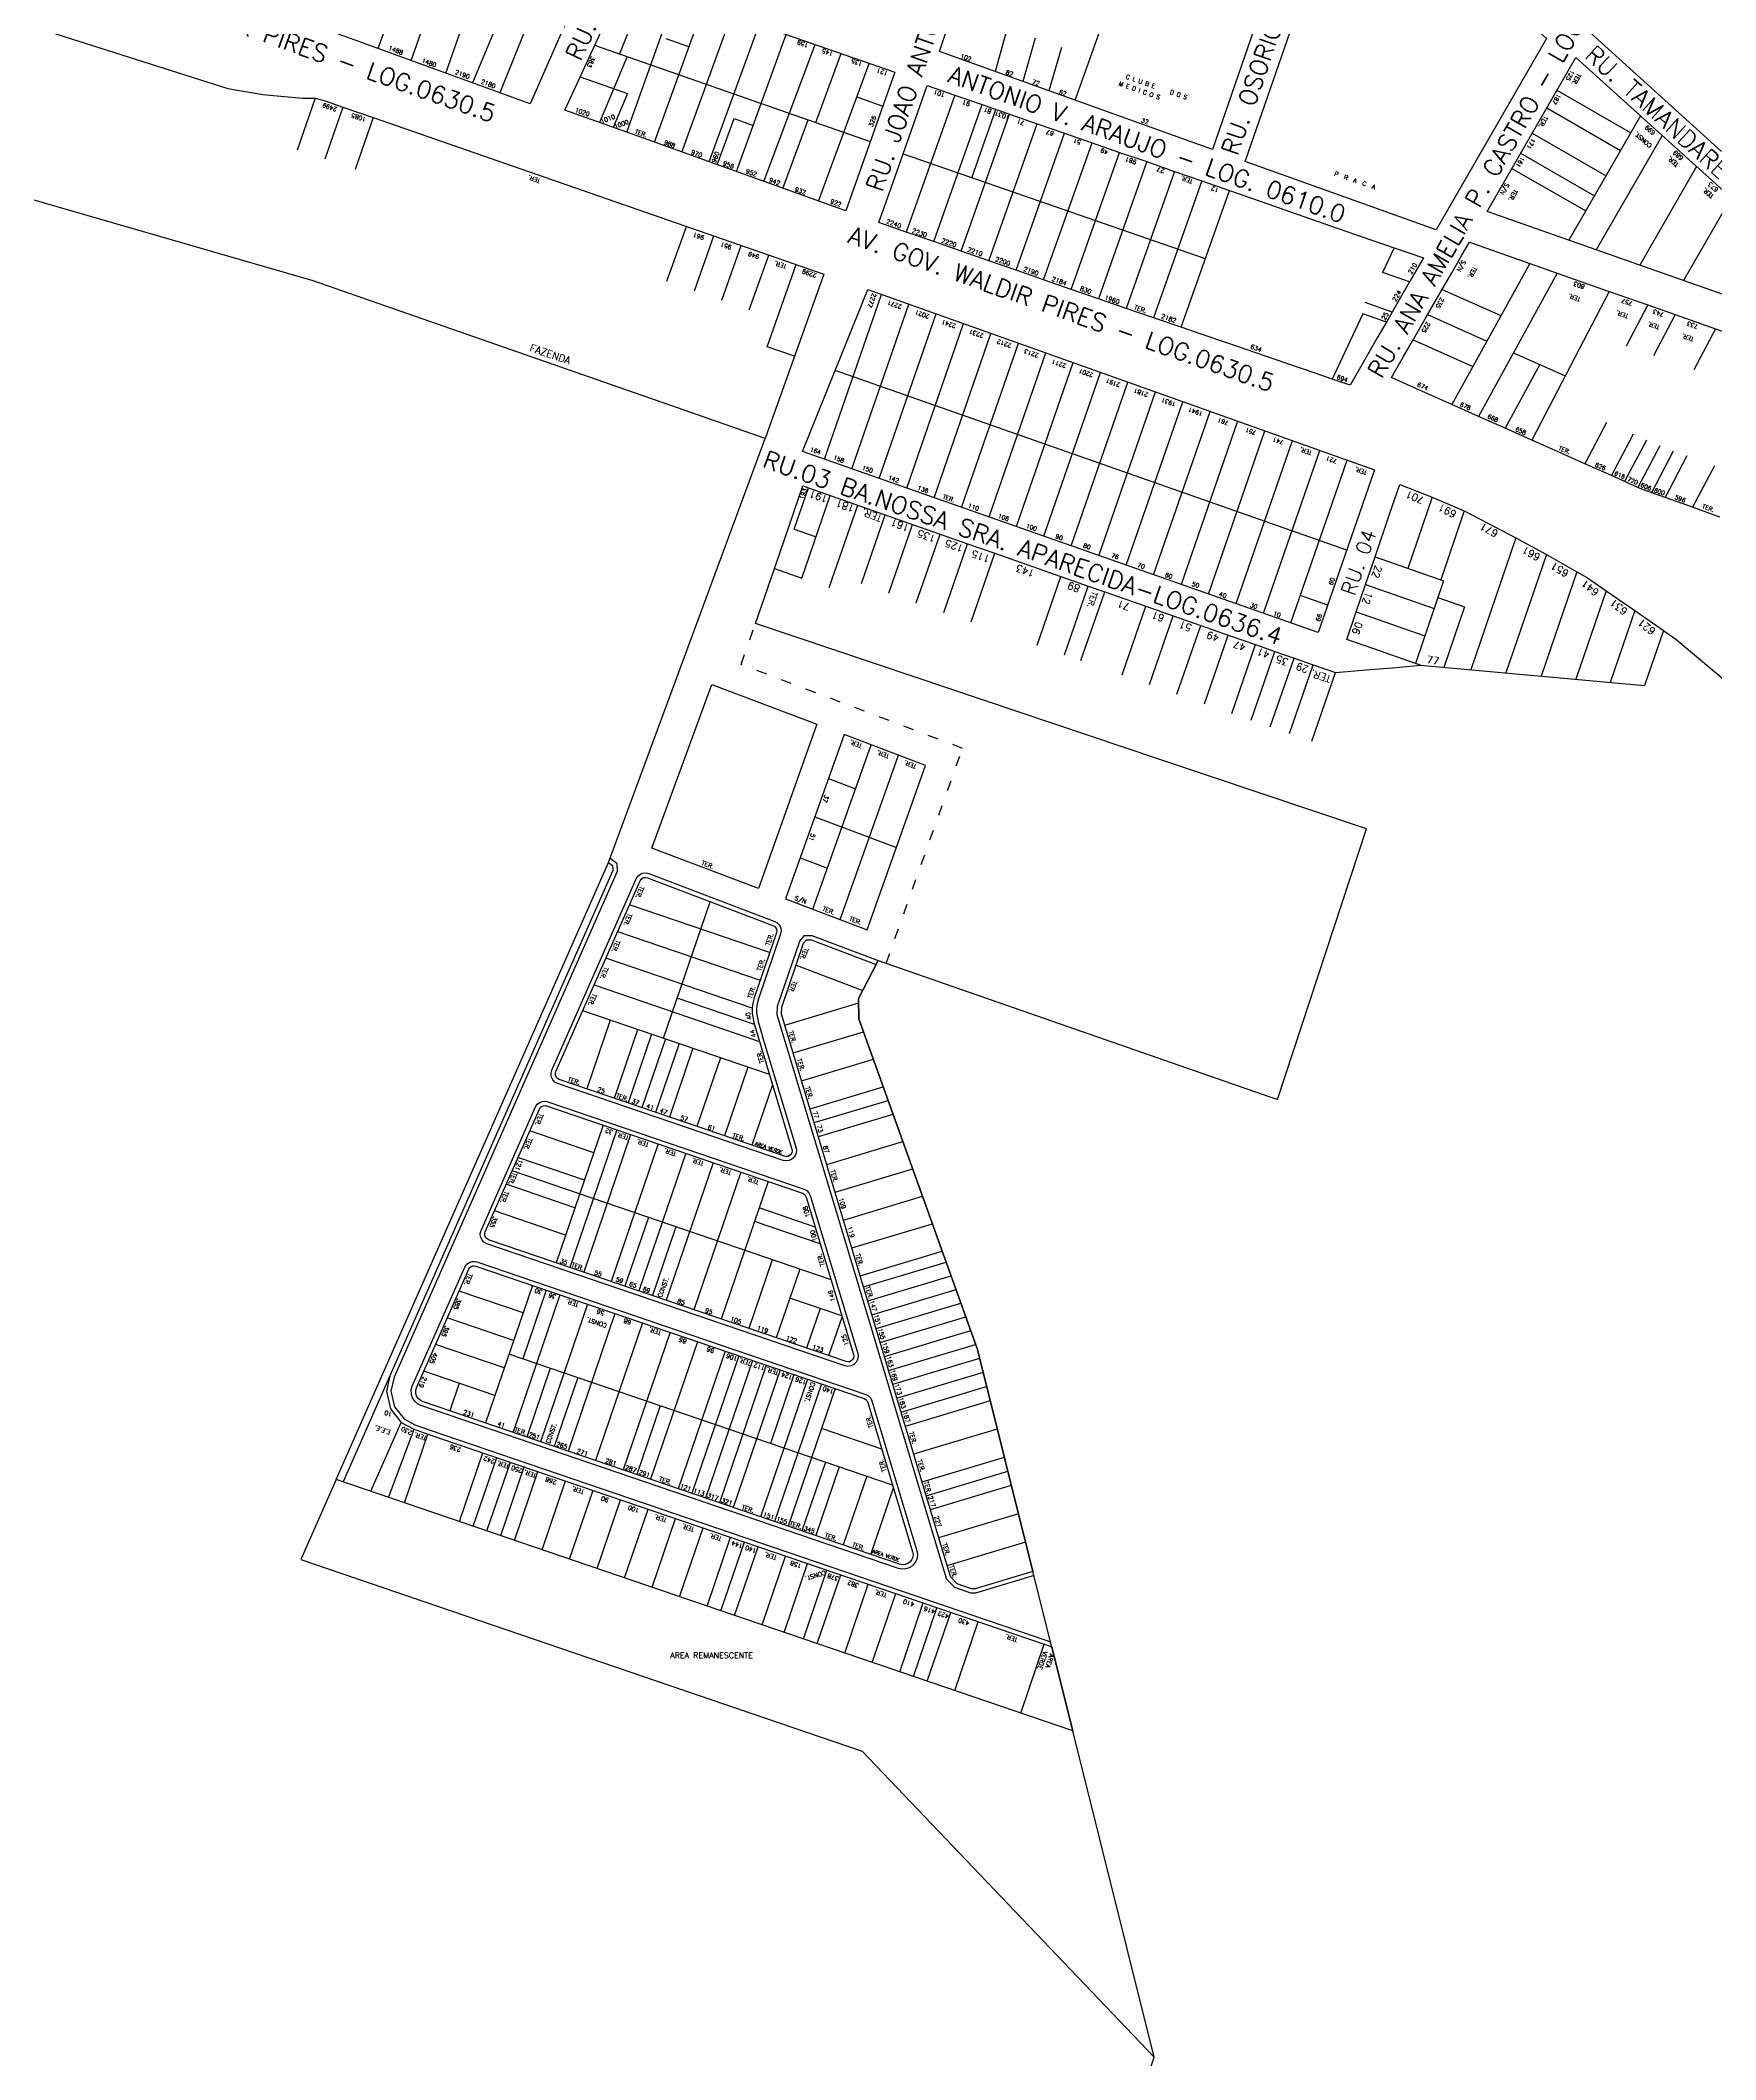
# Model space of a CAD drawing. Extents: x 714896 to 749292, y 8417558 to 8447149.
# Drawn here: x 737868 to 738444, y 8425704 to 8426398 of the extents above; entities that cross this region are included whole.
import ezdxf

# ---------------------------------------------------------------- set-up
doc = ezdxf.new("R2010")
doc.units = 0
doc.header["$MEASUREMENT"] = 0
doc.linetypes.add('ACAD_ISO03W100', pattern=[30, 12, -18])
for name, color, linetype in [('LOTE', 7, 'CONTINUOUS'), ('NUM-PORTA', 7, 'CONTINUOUS'), ('QUADRA', 6, 'CONTINUOUS'), ('REFERENCIA', 7, 'CONTINUOUS'), ('TEXTO', 7, 'CONTINUOUS'), ('TEXTODERUA', 3, 'CONTINUOUS')]:
    doc.layers.add(name, color=color, linetype=linetype)
doc.styles.add('ROMANS', font='ROMANS.SHX', dxfattribs={"height": 1.5})

msp = doc.modelspace()

# ---------------------------------------------------------------- linework, layer by layer
at = {"layer": 'LOTE', "color": 7}
for p, q in [((738036.09, 8426431.11, 514.2), (738016.47, 8426383.87, 516.23)), ((738044.95, 8426427.99, 514.2), (738025.81, 8426380.46, 516.23)), ((738223.67, 8426377.91, 514.65), (738240.55, 8426425.1, 511.97)), ((738076.4, 8426417.25, 515.79), (738067.04, 8426393.82, 515.84)), ((738069.56, 8426366.86), (738086.19, 8426413.84, 515.79)), ((738078.97, 8426363.48), (738095.97, 8426410.42, 515.79)), ((738088.38, 8426360.09), (738105.51, 8426407.09, 515.79)), ((738202.7, 8426411.25, 512.77), (738196.18, 8426387.79, 514.65)), ((738097.79, 8426356.71), (738114.98, 8426403.79, 515.79)), ((738107.21, 8426353.33), (738124.27, 8426400.54, 515.79)), ((738209.92, 8426399.28, 513.24), (738205.68, 8426384.37, 514.65)), ((738058.44, 8426396.83, 515.81), (738153.24, 8426363.65, 515.65)), ((738069.64, 8426392.91, 515.84), (738060.15, 8426370.24)), ((738116.62, 8426349.95), (738134.27, 8426397.06, 515.79)), ((738134.45, 8426370.23, 515.88), (738143.2, 8426393.94, 515.79)), ((738219.05, 8426396.01, 513.31), (738214.66, 8426381.15, 514.65)), ((738053.42, 8426385.93, 515.81), (738069.74, 8426380.22, 515.78)), ((738135.44, 8426343.19), (738152.86, 8426390.57, 515.79)), ((737962.36, 8426378.61, 504.03), (737956.15, 8426360.67, 504.03)), ((738069.74, 8426380.22, 515.78), (738064.86, 8426368.55)), ((738148.66, 8426379.03, 515.67), (738157.56, 8426375.91, 515.65)), ((738182.26, 8426379.66, 514.47), (738165.62, 8426332.57, 514.47)), ((738389.37, 8426381.33), (738414.78, 8426366.68, 0.21)), ((737971.87, 8426375.55, 504.03), (737965.67, 8426357.61, 504.03)), ((737982.28, 8426371.96, 504.03), (737976.07, 8426354.02, 504.03)), ((738123.2, 8426347.59), (738131.89, 8426371.12, -0.09)), ((738175.06, 8426329.28, 514.47), (738191.71, 8426376.38, 514.47)), ((738184.51, 8426325.99, 514.47), (738201.15, 8426373.1, 514.47)), ((738188.13, 8426351.24, 514.47), (738196.43, 8426374.74, 514.47)), ((738385.88, 8426375.27), (738411.29, 8426360.61, 0.21)), ((738418.13, 8426372.49), (738393.52, 8426329.76)), ((738193.95, 8426322.7, 514.47), (738210.6, 8426369.81, 514.47)), ((738203.39, 8426319.41, 514.47), (738220.05, 8426366.53, 514.47)), ((738380.89, 8426366.6), (738406.29, 8426351.95, 0.21)), ((738425.55, 8426365.79), (738402.9, 8426326.46)), ((738164.51, 8426359.43, 514.47), (738268.44, 8426323.41, 514.47)), ((738212.84, 8426316.12, 514.47), (738229.49, 8426363.25, 514.47)), ((738222.28, 8426312.83, 514.47), (738238.94, 8426359.96, 514.47)), ((738376.9, 8426359.67), (738402.3, 8426345.02, 0.21)), ((738248.37, 8426356.77, 514.97), (738231.73, 8426309.57, 514.47)), ((738257.83, 8426353.4, 514.47), (738241.19, 8426306.32, 514.47)), ((738373.9, 8426354.47), (738399.31, 8426339.82, 0.21)), ((738437.43, 8426355.07), (738417.91, 8426321.18)), ((738267.23, 8426350.12, 514.97), (738250.65, 8426303.08, 514.47)), ((738260.11, 8426299.84, 514.47), (738276.72, 8426346.83, 514.47)), ((738449.3, 8426344.35), (738432.91, 8426315.89)), ((738333.39, 8426327.13, 514.47), (738329.41, 8426318.68, 514.47)), ((738380.04, 8426321.79), (738353.3, 8426273.2)), ((738389.47, 8426318.47), (738362.43, 8426269.13)), ((738349.92, 8426312.82), (738370.15, 8426303.81)), ((738407.4, 8426312.15), (738380.7, 8426260.99)), ((738322.68, 8426304.38, 514.47), (738312.14, 8426282.01, 514.47)), ((738344.93, 8426304.16), (738365.33, 8426295.07)), ((738420.6, 8426307.5), (738413.18, 8426293.33)), ((738430.03, 8426304.18), (738422.61, 8426290.01)), ((738339.94, 8426295.49), (738360.23, 8426286.45)), ((738443.93, 8426299.29), (738436.5, 8426285.12)), ((738374.42, 8426291.01), (738392.22, 8426283.08)), ((738383.47, 8426286.98), (738371.57, 8426265.06)), ((738406.41, 8426267.05), (738398.97, 8426252.85)), ((738415.57, 8426262.99), (738408.1, 8426248.78)), ((738420.15, 8426261.03), (738412.67, 8426246.74)), ((738424.75, 8426259.06), (738417.23, 8426244.71)), ((738429.39, 8426257.2), (738421.89, 8426242.89)), ((738434.1, 8426255.54), (738426.6, 8426241.22)), ((738443.53, 8426252.2), (738436.03, 8426237.88)), ((738127.04, 8426230.37), (738131.93, 8426244.55)), ((738129.69, 8426213.55), (738139.48, 8426241.9)), ((738139.13, 8426210.24), (738148.92, 8426238.6)), ((738150.2, 8426211.66), (738158.35, 8426235.29)), ((738159.63, 8426208.35), (738167.79, 8426231.98)), ((738169.07, 8426205.04), (738177.23, 8426228.67)), ((738178.51, 8426201.73), (738186.67, 8426225.37)), ((738187.94, 8426198.43), (738196.1, 8426222.06)), ((738210.59, 8426190.49), (738218.75, 8426214.12)), ((738220.03, 8426187.18), (738228.19, 8426210.81)), ((738225.69, 8426185.2), (738233.85, 8426208.83)), ((738239.85, 8426180.24), (738248.01, 8426203.87)), ((738249.29, 8426176.93), (738257.45, 8426200.56)), ((738258.72, 8426173.62), (738266.88, 8426197.25)), ((738268.16, 8426170.31), (738276.32, 8426193.94)), ((738277.6, 8426167), (738285.76, 8426190.64)), ((738284.2, 8426164.69), (738292.36, 8426188.32)), ((738290.81, 8426162.37), (738298.97, 8426186.01)), ((738297.42, 8426160.06), (738305.57, 8426183.69)), ((738305.04, 8426157.39), (738313.2, 8426181.02)), ((738127.7, 8426080.36), (738150.67, 8426071.69)), ((738123.88, 8426059.76), (738149.25, 8426067.38)), ((738126.75, 8426050.18), (738150.94, 8426057.44)), ((738129.63, 8426040.61), (738154.32, 8426048.02)), ((738132.51, 8426031.03), (738157.7, 8426038.59)), ((738133.94, 8426026.24), (738159.39, 8426033.88)), ((738061.35, 8426025.35), (738045.2, 8425978.03)), ((738066.08, 8426023.74), (738049.93, 8425976.42)), ((738135.38, 8426021.45), (738161.08, 8426029.17)), ((738058.12, 8426015.89), (738036.11, 8426023.4)), ((738070.81, 8426022.12), (738054.66, 8425974.8)), ((738080.27, 8426018.9), (738064.13, 8425971.57)), ((738138.26, 8426011.87), (738164.46, 8426019.74)), ((738054.89, 8426006.43), (738032.06, 8426014.21)), ((738089.74, 8426015.67), (738073.59, 8425968.34)), ((738099.2, 8426012.44), (738083.06, 8425965.12)), ((738141.13, 8426002.3), (738167.84, 8426010.31)), ((738051.66, 8425996.96), (738028.01, 8426005.03)), ((738139.73, 8425972.19), (738030.03, 8426009.6)), ((738108.67, 8426009.21), (738092.52, 8425961.89)), ((738118.13, 8426005.98), (738101.98, 8425958.66)), ((738134.29, 8425990.3), (738115.02, 8425996.88)), ((738144.01, 8425992.72), (738171.22, 8426000.89)), ((738048.43, 8425987.5), (738023.96, 8425995.85)), ((738076.93, 8425993.62), (738068.86, 8425969.96)), ((738086.4, 8425990.39), (738078.32, 8425966.73)), ((738136.02, 8425984.55), (738113.45, 8425992.26)), ((738146.88, 8425983.14), (738174.6, 8425991.46)), ((738119.52, 8425979.09), (738111.45, 8425955.43)), ((738128.99, 8425975.86), (738120.91, 8425952.2)), ((738149.76, 8425973.56), (738177.99, 8425982.04)), ((738150.91, 8425969.73), (738179.34, 8425978.27)), ((738033.81, 8425960.79), (738011.81, 8425968.29)), ((738037.04, 8425970.25), (738020.89, 8425922.93)), ((738041.77, 8425968.64), (738033.7, 8425944.98)), ((738138.45, 8425972.63), (738138.45, 8425972.63)), ((738152.35, 8425964.94), (738181.03, 8425973.55)), ((738153.78, 8425960.15), (738182.72, 8425968.84)), ((738046.5, 8425967.02), (738030.36, 8425919.7)), ((738055.97, 8425963.79), (738039.82, 8425916.47)), ((738143.47, 8425959.74), (738125.57, 8425965.85)), ((738135.98, 8425962.3), (738131.32, 8425948.65)), ((738155.22, 8425955.36), (738184.41, 8425964.13)), ((738030.58, 8425951.32), (738007.76, 8425959.11)), ((738065.43, 8425960.56), (738049.29, 8425913.24)), ((738074.9, 8425957.33), (738058.75, 8425910.01)), ((738143.51, 8425959.59), (738138.89, 8425946.06)), ((738156.66, 8425950.58), (738186.1, 8425959.41)), ((738158.1, 8425945.79), (738187.79, 8425954.7)), ((738027.35, 8425941.86), (738003.71, 8425949.93)), ((738084.36, 8425954.1), (738068.21, 8425906.78)), ((738093.82, 8425950.88), (738077.68, 8425903.55)), ((738103.29, 8425947.65), (738087.14, 8425900.32)), ((738159.54, 8425941), (738189.38, 8425949.96)), ((738024.12, 8425932.39), (737999.65, 8425940.74)), ((738160.93, 8425901.56), (738028.97, 8425946.59)), ((738043.16, 8425941.75), (738035.09, 8425918.09)), ((738108.02, 8425946.03), (738091.87, 8425898.71)), ((738112.75, 8425944.42), (738096.61, 8425897.1)), ((738117.48, 8425942.8), (738101.34, 8425895.48)), ((738122.22, 8425941.19), (738106.07, 8425893.87)), ((738160.97, 8425936.21), (738190.88, 8425945.19)), ((737987.99, 8425939.09), (737971.93, 8425902.66)), ((738011.82, 8425936.59), (738008.59, 8425927.13)), ((738052.63, 8425938.52), (738044.55, 8425914.86)), ((738131.68, 8425937.96), (738115.53, 8425890.64)), ((738126.95, 8425939.57), (738118.88, 8425915.91)), ((738136.41, 8425936.34), (738120.27, 8425889.02)), ((738141.15, 8425934.73), (738125, 8425887.41)), ((738162.41, 8425931.42), (738192.18, 8425940.36)), ((738163.85, 8425926.63), (738193.17, 8425935.43)), ((738081.02, 8425928.83), (738072.95, 8425905.17)), ((738165.29, 8425921.84), (738194.6, 8425930.64)), ((737987.58, 8425897.31), (737996.35, 8425920.74)), ((738157.22, 8425913.92), (738136.46, 8425921.01)), ((738168.16, 8425912.27), (738197.03, 8425920.93)), ((737993.01, 8425895.46), (738001.08, 8425919.12)), ((738011.94, 8425889), (738020.01, 8425912.66)), ((738016.67, 8425887.39), (738024.74, 8425911.05)), ((738021.4, 8425885.77), (738029.48, 8425909.43)), ((738026.14, 8425884.16), (738034.21, 8425907.82)), ((738030.87, 8425882.54), (738038.94, 8425906.21)), ((738137.8, 8425909.45), (738129.73, 8425885.79)), ((738142.54, 8425907.84), (738134.46, 8425884.18)), ((738171.04, 8425902.69), (738199.37, 8425911.19)), ((738172.48, 8425897.9), (738200.57, 8425906.33)), ((738040.33, 8425879.32), (738048.41, 8425902.98)), ((738049.8, 8425876.09), (738057.87, 8425899.75)), ((738152, 8425904.61), (738143.93, 8425880.95)), ((738173.91, 8425893.11), (738201.78, 8425901.48)), ((738059.26, 8425872.86), (738067.33, 8425896.52)), ((738068.72, 8425869.63), (738076.8, 8425893.29)), ((738176.79, 8425883.53), (738204.3, 8425891.79)), ((738078.19, 8425866.4), (738086.26, 8425890.06)), ((738087.65, 8425863.17), (738095.73, 8425886.83)), ((738097.12, 8425859.94), (738105.19, 8425883.6)), ((738101.85, 8425858.33), (738109.92, 8425881.99)), ((738106.58, 8425856.71), (738114.65, 8425880.37)), ((738179.66, 8425873.95), (738206.72, 8425882.08)), ((738116.05, 8425853.48), (738124.12, 8425877.14)), ((738123.62, 8425850.9), (738131.69, 8425874.56)), ((738130.24, 8425848.64), (738138.32, 8425872.3)), ((738134.97, 8425847.02), (738143.05, 8425870.68)), ((738144.44, 8425843.79), (738152.51, 8425867.45)), ((738153.9, 8425840.56), (738161.98, 8425864.22)), ((738163.37, 8425837.33), (738171.44, 8425861)), ((738168.1, 8425835.72), (738176.17, 8425859.38)), ((738172.83, 8425834.11), (738180.9, 8425857.77)), ((738182.3, 8425830.88), (738190.37, 8425854.54))]:
    msp.add_line(p, q, dxfattribs=at)
at = {"layer": 'LOTE', "color": 7, "flags": 128}
for points in [[(737984.01, 8426395.75), (737992.58, 8426419.95)], [(737995.28, 8426391.62), (738003.91, 8426415.95)], [(738007.24, 8426387.25), (738015.91, 8426411.72)], [(738083.29, 8426315.67), (738089.98, 8426334.51)], [(738092.74, 8426312.38), (738099.43, 8426331.23)], [(738102.18, 8426309.1), (738108.87, 8426327.95)], [(738111.63, 8426305.81), (738118.32, 8426324.66)], [(738117.73, 8426293.11), (738127.76, 8426321.38)], [(738137.46, 8426254.43), (738157.06, 8426311.13)], [(738146.9, 8426251.12), (738166.49, 8426307.79)], [(738156.33, 8426247.81), (738175.91, 8426304.43)], [(738165.77, 8426244.49), (738185.33, 8426301.08)], [(738175.2, 8426241.18), (738194.75, 8426297.72)], [(738127.17, 8426289.82), (738117.73, 8426293.11)], [(738184.63, 8426237.86), (738204.17, 8426294.36)], [(738194.07, 8426234.55), (738213.59, 8426291.01)], [(738203.5, 8426231.24), (738223.01, 8426287.65)], [(738317.09, 8426223.14), (738141.11, 8426284.89)], [(738212.94, 8426227.92), (738232.43, 8426284.29)], [(738222.37, 8426224.59), (738241.85, 8426280.94)], [(738231.79, 8426221.24), (738251.27, 8426277.58)], [(738241.24, 8426217.98), (738260.68, 8426274.21)], [(738250.68, 8426214.67), (738270.11, 8426270.87)], [(738279.53, 8426267.51), (738260.11, 8426211.35)], [(738269.55, 8426208.04), (738288.95, 8426264.15)], [(738298.37, 8426260.8), (738278.98, 8426204.72)], [(738288.42, 8426201.41), (738307.79, 8426257.44)], [(738297.85, 8426198.1), (738317.2, 8426254.08)], [(738310.55, 8426204.23), (738301.12, 8426207.55)]]:
    msp.add_lwpolyline(points, dxfattribs=at)
at = {"layer": 'LOTE', "color": 7, "elevation": 515.79, "flags": 128}
msp.add_lwpolyline([(738090.86, 8426396.32), (738083.07, 8426399.04)], dxfattribs=at)
at = {"layer": 'LOTE', "color": 7, "linetype": 'CONTINUOUS', "flags": 128}
for points in [[(738100.62, 8426355.7), (738106.41, 8426371.56)], [(738106.41, 8426371.56), (738112.95, 8426369.22)]]:
    msp.add_lwpolyline(points, dxfattribs=at)
at = {"layer": 'LOTE', "color": 7, "linetype": 'CONTINUOUS', "elevation": 514.47, "flags": 128}
for points in [[(738338.73, 8426315.44), (738329.41, 8426318.68)], [(738330.75, 8426301.57), (738322.68, 8426304.38)], [(738332.74, 8426305.04), (738323.42, 8426308.28)]]:
    msp.add_lwpolyline(points, dxfattribs=at)
at = {"layer": 'LOTE', "color": 7}
for points in [[(738063.19, 8426115.75), (738117.13, 8426261.53)], [(738346.49, 8426241.31), (738338.14, 8426216.87)], [(738357.54, 8426236.64), (738349.46, 8426212.98)], [(738127.04, 8426230.37), (738134.58, 8426227.72)], [(738375.3, 8426227.43), (738359.76, 8426181.99)], [(738326.82, 8426220.85), (738350.41, 8426212.56)], [(738385.8, 8426221.62), (738371.87, 8426180.89)], [(738120.25, 8426216.85), (738129.69, 8426213.55)], [(738323.59, 8426211.38), (738347.17, 8426203.1)], [(738350.41, 8426212.56), (738340.7, 8426184.17)], [(738396.25, 8426215.73), (738383.97, 8426179.8)], [(738348.46, 8426206.85), (738357.58, 8426203.64)], [(738406.3, 8426209.19), (738395.88, 8426178.72)], [(738320.35, 8426201.92), (738343.94, 8426193.64)], [(738357.58, 8426203.64), (738350.46, 8426182.83)], [(738416.16, 8426202.35), (738407.72, 8426177.65)], [(738426.02, 8426195.51), (738419.55, 8426176.58)], [(738342.5, 8426183.55), (738419.55, 8426176.58)], [(738133.48, 8426099.62), (738153.55, 8426156.17)], [(738142.83, 8426096.08), (738162.9, 8426152.62)], [(738138.84, 8426144.63), (738148.2, 8426141.09)], [(738134.16, 8426131.44), (738162.22, 8426120.81)], [(738129.15, 8426117.3), (738138.5, 8426113.76)], [(738118.61, 8426084.69), (738070.41, 8426101.14)], [(738082.14, 8426055.24), (738098.18, 8426102.23)], [(738066.35, 8426091.95), (738115.38, 8426075.22)], [(738112.61, 8426065.6), (738062.3, 8426082.77)], [(738058.25, 8426073.58), (738115.11, 8426054.18)], [(738113.39, 8426059.93), (738086.84, 8426068.99)], [(738118.52, 8426042.83), (738054.35, 8426064.72)], [(738063.82, 8426061.49), (738055.74, 8426037.83)], [(738065.21, 8426034.6), (738073.28, 8426058.26)], [(738078.01, 8426056.65), (738069.94, 8426032.99)], [(738082.75, 8426055.03), (738074.67, 8426031.37)], [(738087.48, 8426053.42), (738079.41, 8426029.76)], [(738092.21, 8426051.8), (738084.14, 8426028.14)], [(738101.68, 8426048.57), (738093.6, 8426024.91)], [(738111.14, 8426045.34), (738103.07, 8426021.68)], [(738119.61, 8426039.2), (738112.53, 8426018.46)], [(737981.43, 8425899.41), (737991.88, 8425923.12)], [(738153.39, 8425877.72), (738161.21, 8425900.64)], [(738205.01, 8425823.13), (738213.08, 8425846.79)]]:
    msp.add_lwpolyline(points, dxfattribs=at)
at = {"layer": 'LOTE', "color": 7, "linetype": 'ACAD_ISO03W100', "ltscale": 0.3}
msp.add_lwpolyline([(738158.72, 8426081.05), (738184.95, 8426154.96), (738108.84, 8426183.8), (738113.72, 8426197.95)], dxfattribs=at)
at = {"layer": 'LOTE', "color": 7}
msp.add_lwpolyline([(737957.4, 8425875.91), (738150.49, 8425810.03), (738250.88, 8425704.75), (738222.86, 8425817.04), (737969.55, 8425903.47), (737957.4, 8425875.91)], close=True, dxfattribs=at)
at = {"layer": 'QUADRA', "color": 6}
msp.add_lwpolyline([(738445.95, 8426360.23), (738400.89, 8426401.11), (738437.09, 8426464.37), (738439.91, 8426469.3), (738451.72, 8426489.95)], dxfattribs=at)
for points in [[(738056.88, 8426423.79), (738036.22, 8426376.65), (737921.45, 8426418.52), (737941.04, 8426464.65), (738056.88, 8426423.79)], [(738317.95, 8426460.06), (738385.8, 8426399.15), (738347.81, 8426333.31), (738282.2, 8426356.86), (738317.95, 8426460.06)], [(738192.72, 8426441.73), (738287.49, 8426408.78), (738270.92, 8426360.94), (738177.06, 8426394.61), (738192.72, 8426441.73)], [(738069.03, 8426419.82), (738161.64, 8426387.5), (738144.85, 8426339.81), (738069.56, 8426366.86), (738048.18, 8426374.54), (738069.03, 8426419.82)], [(738395.86, 8426392.6), (738511.48, 8426288.22), (738365.38, 8426339.68), (738395.86, 8426392.6)]]:
    msp.add_lwpolyline(points, close=True, dxfattribs=at)
at = {"layer": 'QUADRA', "color": 6, "linetype": 'CONTINUOUS'}
for points in [[(737683.45, 8426396.16), (737718.33, 8426413.46), (737782.49, 8426428.9), (737827.53, 8426415.35), (737932.28, 8426381.94), (737944.36, 8426379.85), (737957.95, 8426378.57), (737962.36, 8426378.61), (737965.7, 8426377.68), (737971.87, 8426375.55), (737982.28, 8426371.96), (738137.21, 8426318.09), (738117.13, 8426261.53), (738086.94, 8426272.08), (737961.68, 8426315.82), (737683.45, 8426396.16)], [(738098.72, 8426176.94), (738134.84, 8426163.25), (738114.78, 8426106.71), (738078.14, 8426120.59), (738098.72, 8426176.94)], [(738144.2, 8426159.71), (738124.13, 8426103.16), (738152.18, 8426092.53), (738172.25, 8426149.08), (738144.2, 8426159.71)], [(738222.86, 8425817.04), (737969.55, 8425903.47), (738063.19, 8426115.75), (738064.61, 8426114.67), (738064.68, 8426112.92), (737987.99, 8425939.09), (737986.85, 8425933.84), (737988.18, 8425927.78), (737991.88, 8425923.12), (737995.99, 8425920.86), (738001.08, 8425919.12), (738213.08, 8425846.79), (738215.65, 8425845.91), (738222.86, 8425817.04)], [(738123.68, 8426014.65), (738046.28, 8426041.06), (738045.67, 8426041.39), (738045.29, 8426041.8), (738044.98, 8426042.5), (738044.94, 8426043.22), (738045.1, 8426043.76), (738074.06, 8426109.42), (738074.43, 8426109.97), (738074.94, 8426110.37), (738075.39, 8426110.54), (738076.03, 8426110.6), (738076.62, 8426110.47), (738119.77, 8426094.08), (738120.32, 8426093.76), (738120.69, 8426093.37), (738120.98, 8426092.78), (738121.06, 8426092.18), (738120.95, 8426091.56), (738113.33, 8426069.21), (738112.83, 8426067.34), (738112.61, 8426065.6), (738112.6, 8426063.87), (738113.17, 8426060.66), (738115.11, 8426054.18), (738126.24, 8426017.12), (738126.32, 8426016.5), (738126.21, 8426015.88), (738125.88, 8426015.28), (738125.44, 8426014.88), (738124.89, 8426014.63), (738124.24, 8426014.55), (738123.68, 8426014.65)], [(738188.04, 8425865.9), (738183.11, 8425867.58), (738180.89, 8425869.89), (738179.66, 8425873.95), (738150.91, 8425969.73), (738122.75, 8426063.54), (738122.79, 8426065.98), (738130.27, 8426087.9), (738131.31, 8426089.07), (738132.87, 8426089.13), (738155.31, 8426080.66), (738149.23, 8426068.91), (738149.34, 8426061.91), (738190.13, 8425948.17), (738209.18, 8425871.85), (738189.26, 8425865.87), (738188.04, 8425865.9)], [(738144.89, 8425944.02), (738021.97, 8425985.96), (738021.31, 8425986.34), (738020.98, 8425986.71), (738020.69, 8425987.31), (738020.63, 8425988.02), (738020.79, 8425988.66), (738039.43, 8426030.9), (738039.82, 8426031.49), (738040.33, 8426031.87), (738040.82, 8426032.05), (738041.48, 8426032.08), (738041.9, 8426031.99), (738129.92, 8426001.96), (738130.5, 8426001.64), (738130.88, 8426001.25), (738131.19, 8426000.64), (738147.45, 8425946.49), (738147.53, 8425945.89), (738147.43, 8425945.27), (738147.13, 8425944.71), (738146.69, 8425944.28), (738146.1, 8425944), (738145.51, 8425943.91), (738144.89, 8425944.02)], [(738163.33, 8425874.33), (737999.22, 8425930.33), (737998.39, 8425930.74), (737997.69, 8425931.36), (737997.15, 8425932.22), (737996.9, 8425933), (737996.89, 8425934.16), (737997.14, 8425935.05), (738015.12, 8425975.8), (738015.56, 8425976.43), (738016.01, 8425976.76), (738016.55, 8425976.95), (738017, 8425976.99), (738017.59, 8425976.89), (738151.13, 8425931.32), (738151.69, 8425931.03), (738152.05, 8425930.67), (738152.39, 8425930.01), (738167.81, 8425878.65), (738167.96, 8425877.65), (738167.86, 8425876.78), (738167.43, 8425875.79), (738166.92, 8425875.15), (738166.17, 8425874.59), (738165.19, 8425874.22), (738164.23, 8425874.15), (738163.33, 8425874.33)]]:
    msp.add_lwpolyline(points, close=True, dxfattribs=at)
at = {"layer": 'QUADRA', "color": 6, "elevation": 514.47}
msp.add_lwpolyline([(738318.27, 8426279.91), (738312.14, 8426282.01), (738306.58, 8426283.91), (738296.53, 8426287.36), (738285.79, 8426291.04), (738275.86, 8426294.44), (738266.68, 8426297.59), (738260.11, 8426299.84), (738250.65, 8426303.08), (738241.19, 8426306.32), (738231.73, 8426309.57), (738222.28, 8426312.83), (738212.84, 8426316.12), (738203.39, 8426319.41), (738193.95, 8426322.7), (738184.51, 8426325.99), (738175.06, 8426329.28), (738165.62, 8426332.57), (738156.18, 8426335.86), (738160.38, 8426347.76), (738164.51, 8426359.43), (738168.76, 8426371.48), (738172.82, 8426382.95), (738182.26, 8426379.66), (738191.71, 8426376.38), (738201.15, 8426373.1), (738210.6, 8426369.81), (738220.05, 8426366.53), (738229.49, 8426363.25), (738238.94, 8426359.96), (738248.37, 8426356.77), (738257.83, 8426353.4), (738267.23, 8426350.12), (738276.72, 8426346.83), (738287.67, 8426343.02), (738297.72, 8426339.53), (738311.5, 8426334.74), (738322.11, 8426331.06), (738333.39, 8426327.13), (738338.47, 8426325.37), (738343.45, 8426323.64), (738338.73, 8426315.44), (738335.63, 8426310.05), (738332.74, 8426305.04), (738330.75, 8426301.57), (738327.61, 8426296.12), (738321.82, 8426286.07), (738318.27, 8426279.91)], close=True, dxfattribs=at)
at = {"layer": 'QUADRA', "color": 6, "linetype": 'CONTINUOUS'}
msp.add_lwpolyline([(738445.45, 8426234.54), (738436.03, 8426237.88), (738426.6, 8426241.22), (738419.14, 8426243.86), (738417.23, 8426244.71), (738408.1, 8426248.78), (738398.97, 8426252.85), (738390.82, 8426256.48), (738380.7, 8426260.99), (738371.57, 8426265.06), (738362.43, 8426269.13), (738353.3, 8426273.2), (738346.05, 8426276.43), (738339.07, 8426279.55), (738332.45, 8426282.49), (738336.66, 8426289.79), (738339.94, 8426295.49), (738344.08, 8426302.69), (738348.75, 8426310.8), (738353.21, 8426318.54), (738356.72, 8426324.63), (738359.29, 8426329.1), (738380.04, 8426321.79), (738389.47, 8426318.47), (738407.4, 8426312.15), (738420.6, 8426307.5), (738430.03, 8426304.18), (738443.93, 8426299.29), (738458.07, 8426294.3)], dxfattribs=at)
at = {"layer": 'QUADRA', "color": 6, "linetype": 'CONTINUOUS', "elevation": 504.03}
msp.add_lwpolyline([(738152.35, 8426312.79), (738326.62, 8426250.73), (738307.29, 8426194.78), (738129.91, 8426257.07), (738152.35, 8426312.79)], close=True, dxfattribs=at)
at = {"layer": 'QUADRA'}
msp.add_lwpolyline([(738088.85, 8425220.94), (738250.88, 8425704.75), (738222.86, 8425817.04), (738209.18, 8425871.85), (738190.13, 8425948.17), (738150.94, 8426057.44), (738149.34, 8426061.91), (738149.23, 8426068.91), (738156, 8426082), (738293.25, 8426034.17), (738323.93, 8426127.23), (738252.47, 8426151.27), (738168.7, 8426179.45), (738113.72, 8426197.95), (738122.19, 8426222.46), (738130.04, 8426245.21), (738130.04, 8426245.21), (738167.79, 8426231.98), (738177.23, 8426228.67), (738186.67, 8426225.37), (738196.1, 8426222.06), (738207.02, 8426218.23), (738218.75, 8426214.12), (738228.19, 8426210.81), (738233.85, 8426208.83), (738248.01, 8426203.87), (738257.45, 8426200.56), (738266.88, 8426197.25), (738276.32, 8426193.94), (738285.76, 8426190.64), (738292.36, 8426188.32), (738298.97, 8426186.01), (738305.57, 8426183.69), (738313.2, 8426181.02), (738325.13, 8426182.05), (738332.86, 8426182.71), (738342.5, 8426183.55), (738340.7, 8426184.17), (738326.46, 8426189.18), (738317.12, 8426192.46), (738320.35, 8426201.92), (738323.59, 8426211.38), (738326.82, 8426220.85), (738331.82, 8426235.47), (738335.33, 8426245.72), (738346.49, 8426241.31), (738357.54, 8426236.64), (738368.04, 8426231.2), (738375.3, 8426227.43), (738385.8, 8426221.62), (738396.25, 8426215.73), (738399.86, 8426213.66), (738406.3, 8426209.19), (738416.16, 8426202.35), (738426.02, 8426195.51), (738430.28, 8426192.55), (738447.25, 8426178.35)], dxfattribs=at)
at = {"layer": 'REFERENCIA', "color": 24, "linetype": 'CONTINUOUS'}
for points in [[(738063.81, 8426117.16), (738066.09, 8426115.44), (738066.19, 8426112.63), (737989.43, 8425938.62), (737988.38, 8425933.84), (737989.57, 8425928.44), (737992.87, 8425924.29), (737996.6, 8425922.24), (738001.57, 8425920.54), (738213.57, 8425848.21), (738215.22, 8425847.64)], [(738209.54, 8425870.4), (738189.47, 8425864.37), (738187.78, 8425864.4), (738182.28, 8425866.28), (738179.55, 8425869.11), (738178.23, 8425873.52), (738149.47, 8425969.3), (738121.24, 8426063.33), (738121.3, 8426066.24), (738128.95, 8426088.68), (738130.61, 8426090.54), (738133.11, 8426090.64), (738156, 8426082)]]:
    msp.add_lwpolyline(points, dxfattribs=at)
for points in [[(738123.3, 8426013.2), (738045.67, 8426039.68), (738044.74, 8426040.19), (738044.02, 8426040.96), (738043.49, 8426042.14), (738043.43, 8426043.39), (738043.68, 8426044.27), (738072.74, 8426110.14), (738073.32, 8426111), (738074.19, 8426111.69), (738075.05, 8426112.01), (738076.13, 8426112.11), (738077.05, 8426111.91), (738120.41, 8426095.44), (738121.26, 8426094.95), (738121.94, 8426094.23), (738122.43, 8426093.22), (738122.58, 8426092.15), (738122.41, 8426091.19), (738114.76, 8426068.77), (738114.31, 8426067.05), (738114.11, 8426065.51), (738114.1, 8426064), (738114.63, 8426061.01), (738116.55, 8426054.61), (738127.71, 8426017.44), (738127.84, 8426016.47), (738127.64, 8426015.37), (738127.07, 8426014.34), (738126.28, 8426013.62), (738125.31, 8426013.17), (738124.19, 8426013.03)], [(738144.51, 8425942.56), (738021.35, 8425984.58), (738020.36, 8425985.15), (738019.71, 8425985.87), (738019.23, 8425986.91), (738019.11, 8425988.14), (738019.37, 8425989.15), (738038.11, 8426031.63), (738038.72, 8426032.54), (738039.6, 8426033.2), (738040.51, 8426033.53), (738041.6, 8426033.59), (738042.31, 8426033.43), (738130.52, 8426003.34), (738131.41, 8426002.85), (738132.12, 8426002.13), (738132.59, 8426001.19), (738148.92, 8425946.81), (738149.05, 8425945.86), (738148.86, 8425944.78), (738148.35, 8425943.81), (738147.56, 8425943.04), (738146.55, 8425942.54), (738145.49, 8425942.39)], [(738162.94, 8425872.88), (737998.64, 8425928.94), (737997.54, 8425929.48), (737996.54, 8425930.38), (737995.78, 8425931.58), (737995.41, 8425932.76), (737995.38, 8425934.36), (737995.73, 8425935.56), (738013.81, 8425976.54), (738014.47, 8425977.5), (738015.31, 8425978.1), (738016.23, 8425978.43), (738017.07, 8425978.5), (738017.97, 8425978.34), (738151.72, 8425932.7), (738152.58, 8425932.25), (738153.26, 8425931.58), (738153.79, 8425930.57), (738169.28, 8425878.97), (738169.48, 8425877.66), (738169.32, 8425876.39), (738168.73, 8425875.01), (738167.98, 8425874.07), (738166.9, 8425873.26), (738165.51, 8425872.74), (738164.13, 8425872.64)]]:
    msp.add_lwpolyline(points, close=True, dxfattribs=at)

# ---------------------------------------------------------------- texts
at = {"layer": 'NUM-PORTA', "color": 7, "style": 'ROMANS'}
for s, height, rotation, p in [('1488', 1.509, 339.32783, (737987.36, 8426395.3)), ('1480', 1.509, 339.39823, (737998.78, 8426390.98)), ('363', 1.499, 245.14463, (738057.33, 8426393.13)), ('159', 1.51, 160.48854, (738132.06, 8426397.37)), ('145', 1.51, 160.46779, (738140.6, 8426394.44)), ('135', 1.51, 160.39785, (738150.7, 8426390.99)), ('102', 1.505, 342.73529, (738184.04, 8426392.4)), ('2190', 1.509, 339.25408, (738010.27, 8426387)), ('2180', 1.509, 339.25408, (738019.18, 8426383.75)), ('121', 1.512, 159.47182, (738159.43, 8426387.71)), ('82', 1.506, 342.68455, (738199.66, 8426386.87)), ('72', 1.506, 342.68455, (738208.74, 8426383.61)), ('125', 1.468, 238.49032, (738394.3, 8426388.41, -0.01)), ('101', 1.533, 160.67707, (738179.06, 8426380.28)), ('62', 1.505, 342.6658, (738217.99, 8426380.1)), ('187', 1.468, 238.49032, (738389.61, 8426380.27, -0.01)), ('2499', 1.5, 161.71301, (737969.98, 8426375.4, 504.03)), ('1085', 1.5, 162.54871, (737979.91, 8426371.93, 504.03)), ('1020', 1.499, 340.83585, (738051.52, 8426373.96)), ('1010', 1.499, 20.506, (738060.81, 8426369.86)), ('1000', 1.499, 20.506, (738065.49, 8426368.09)), ('326', 1.512, 69.47182, (738154.01, 8426368.56)), ('91', 1.534, 160.77757, (738187.73, 8426377.2)), ('81', 1.534, 160.77757, (738195.08, 8426374.65)), ('1031', 1.534, 160.81973, (738201.33, 8426372.51)), ('71', 1.535, 160.82137, (738206.48, 8426370.63)), ('32', 1.506, 342.69913, (738246.24, 8426370.36)), ('67', 1.535, 160.81714, (738216.54, 8426367.02)), ('51', 1.535, 160.83381, (738225.87, 8426364)), ('171', 1.468, 238.49032, (738380.79, 8426364.95, -0.01)), ('988', 1.505, 340.52808, (738082.14, 8426362.77)), ('970', 1.503, 340.87524, (738091.45, 8426359.45)), ('960', 1.502, 70.17174, (738100.06, 8426356.28)), ('49', 1.535, 160.80369, (738235.21, 8426360.6)), ('981', 1.534, 160.64214, (738244.95, 8426357.21)), ('161', 1.468, 238.49032, (738377.13, 8426358.59, -0.01)), ('956', 1.502, 340.17174, (738102.4, 8426355.6)), ('952', 1.502, 340.96182, (738110.28, 8426352.88)), ('942', 1.501, 340.18698, (738118.28, 8426349.88)), ('27', 1.535, 160.80369, (738254.59, 8426354.15)), ('932', 1.501, 340.18698, (738127.13, 8426346.7)), ('922', 1.499, 340.44881, (738139.33, 8426342.52)), ('12', 1.498, 160.54839, (738273.19, 8426347.57)), ('2240', 1.538, 339.69894, (738158.6, 8426335.63)), ('2230', 1.545, 340.58625, (738167.41, 8426332.43)), ('2220', 1.545, 340.59603, (738177.55, 8426329.06)), ('2210', 1.546, 340.66987, (738186.51, 8426325.96)), ('2200', 1.545, 340.65428, (738196.05, 8426322.65)), ('S/N', 1.5, 241.0053, (738356.86, 8426323.05)), ('2299', 1.5, 161.74081, (738134.95, 8426318.22, 504.03)), ('2190', 1.546, 340.69124, (738205.75, 8426319.24)), ('2184', 1.546, 340.69124, (738215.48, 8426315.85)), ('210', 1.541, 58.79857, (738339.35, 8426317.95)), ('2277', 1.48, 249.1628, (738154.04, 8426311.67)), ('2271', 1.48, 160.92643, (738164.22, 8426307.44)), ('830', 1.546, 340.70761, (738225.23, 8426312.52)), ('1960', 1.546, 340.7342, (738233.65, 8426309.44)), ('224', 1.541, 59.91665, (738333.97, 8426308.49)), ('235', 1.5, 241.0053, (738349.47, 8426310.21)), ('803', 1.491, 160.68415, (738399.07, 8426314.32)), ('757', 1.491, 160.68415, (738415.56, 8426308.52)), ('2021', 1.48, 160.92643, (738173.71, 8426304.08)), ('2241', 1.48, 160.92643, (738182.88, 8426300.8)), ('2182', 1.546, 340.7342, (738253.13, 8426303.01)), ('25', 1.541, 58.79857, (738330.26, 8426302.13)), ('225', 1.5, 241.0053, (738344.62, 8426301.79)), ('743', 1.491, 160.68415, (738426.32, 8426304.73)), ('733', 1.491, 160.68415, (738438.05, 8426300.59)), ('2231', 1.48, 160.92643, (738192.34, 8426297.48)), ('2212', 1.48, 160.92643, (738201.92, 8426294.07)), ('2213', 1.48, 160.92643, (738211.28, 8426290.69)), ('2211', 1.48, 160.92643, (738220.76, 8426287.13)), ('634', 1.544, 340.76494, (738283.8, 8426292.55)), ('2201', 1.48, 160.92643, (738230.08, 8426283.94)), ('2191', 1.48, 160.92643, (738239.37, 8426280.58)), ('694', 1.541, 340.97495, (738313.48, 8426282.08)), ('2181', 1.48, 160.92643, (738248.99, 8426277.19)), ('1931', 1.48, 160.92643, (738258.45, 8426273.93)), ('674', 1.5, 337.12689, (738341.16, 8426279.54)), ('678', 1.457, 337.35352, (738355.89, 8426272.7)), ('1941', 1.48, 160.92643, (738267.68, 8426270.64)), ('761', 1.48, 160.92643, (738276.64, 8426267.46)), ('668', 1.457, 337.35352, (738365.36, 8426268.58)), ('751', 1.48, 160.92643, (738286.12, 8426264.1)), ('741', 1.48, 160.92643, (738295.56, 8426260.82)), ('658', 1.459, 337.50826, (738374.94, 8426264.19)), ('164', 1.48, 340.92643, (738132.35, 8426257.2)), ('158', 1.48, 340.92643, (738140.35, 8426254.39)), ('721', 1.48, 160.92643, (738313.91, 8426254.29)), ('626', 1.459, 337.50826, (738402.34, 8426251.97)), ('150', 1.48, 340.92643, (738150.24, 8426250.91)), ('142', 1.48, 340.92643, (738159.26, 8426247.49)), ('616', 1.459, 337.50826, (738408.96, 8426249.02)), ('720', 1.459, 337.50826, (738413.44, 8426247.03)), ('606', 1.467, 337.95175, (738418, 8426245)), ('193', 1.5, 70.19277, (738130.19, 8426240.42)), ('191', 2.5, 160.19277, (738138.84, 8426241.69)), ('181', 2.5, 160.19277, (738148.03, 8426238.47)), ('136', 1.48, 340.92643, (738169.32, 8426243.96)), ('110', 1.48, 340.92643, (738186.72, 8426237.88)), ('701', 2.5, 157.22048, (738343.97, 8426241.22)), ('600', 1.467, 340.60316, (738422.63, 8426243.19)), ('596', 1.467, 339.04008, (738429.76, 8426240.82)), ('161', 2.5, 160.19277, (738166.91, 8426231.85)), ('106', 1.48, 340.92643, (738197.02, 8426234.32)), ('100', 1.48, 340.92643, (738206.67, 8426230.93)), ('691', 2.5, 152.99669, (738355.12, 8426236.33)), ('671', 2.5, 150.62457, (738369.46, 8426229.56)), ('135', 2.5, 160.19277, (738176.02, 8426228.06)), ('125', 2.5, 160.19277, (738185.53, 8426224.72)), ('90', 1.48, 340.92643, (738216.77, 8426227.33)), ('80', 1.48, 340.92643, (738226.32, 8426224.15)), ('115', 2.5, 160.19277, (738194.66, 8426221.08)), ('76', 1.48, 340.92643, (738236, 8426220.75)), ('70', 1.48, 340.92643, (738244.95, 8426217.46)), ('661', 2.5, 150.78116, (738383.97, 8426221.46)), ('651', 2.5, 148.68974, (738393.76, 8426215.8)), ('143', 2.5, 160.19277, (738209.97, 8426216.14)), ('89', 2.5, 160.19277, (738225.64, 8426210.89)), ('60', 1.48, 340.92643, (738254.45, 8426214.06)), ('50', 1.48, 340.92643, (738263.69, 8426210.94)), ('60', 1.5, 70.92643, (738312.23, 8426210.96)), ('22', 2.5, 251.18325, (738327.02, 8426218.12)), ('641', 2.5, 141.68293, (738404.1, 8426209.11)), ('71', 2.5, 160.19277, (738242.79, 8426204.6)), ('40', 1.48, 340.92643, (738273.03, 8426207.42)), ('30', 1.48, 340.92643, (738283.69, 8426203.69)), ('12', 2.5, 249.2843, (738323.78, 8426209.09)), ('631', 2.5, 141.68293, (738413.95, 8426202.56)), ('61', 2.5, 160.19277, (738254.65, 8426200.73)), ('51', 2.5, 160.19277, (738264.05, 8426197.42)), ('10', 1.5, 340.92643, (738291.65, 8426200.79)), ('66', 1.5, 70.92643, (738307.82, 8426198.47)), ('06', 2.5, 249.2843, (738320.31, 8426198.75)), ('621', 2.5, 141.68293, (738423.56, 8426195.73)), ('49', 2.5, 161.10149, (738273.46, 8426193.94)), ('47', 2.5, 161.10149, (738282.67, 8426190.72)), ('41', 2.5, 161.01849, (738290.87, 8426188.2)), ('35', 2.5, 160.19277, (738297.31, 8426185.63)), ('29', 2.5, 160.19277, (738304.22, 8426183.08)), ('77', 2.5, 351.04335, (738344.43, 8426184.41))]:
    msp.add_text(s, height=height, rotation=rotation, dxfattribs=at).set_placement(p)
at = {"layer": 'NUM-PORTA', "style": 'ROMANS'}
for s, height, rotation, p in [('699', 1.506, 138.49917, (738423.37, 8426366.92, -0.01)), ('689', 1.506, 138.49917, (738433.03, 8426358.2, -0.01)), ('S/N', 1.506, 240.70745, (738371.76, 8426349.59, -0.01)), ('673', 1.506, 138.49917, (738445.07, 8426347.33, -0.01)), ('961', 1.501, 161.51726, (738096.25, 8426331.21)), ('951', 1.501, 161.51726, (738105.7, 8426327.93)), ('949', 1.501, 161.51726, (738115.16, 8426324.64)), ('37', 1.521, 249.59007, (738137.68, 8426139.16, 37.83)), ('51', 1.521, 249.59007, (738132.98, 8426125.89, 37.83)), ('S/N', 1.521, 339.59007, (738127.03, 8426102.89, 37.83)), ('40', 1.521, 105.88223, (738112.48, 8426061.81)), ('44', 1.521, 105.88223, (738113.94, 8426055.82)), ('25', 1.521, 341.32551, (738059.22, 8426037.08)), ('37', 1.521, 341.32551, (738070.99, 8426033.06)), ('41', 1.521, 341.32551, (738076.06, 8426031.33)), ('47', 1.521, 341.32551, (738080.68, 8426029.76)), ('32', 1.521, 161.32551, (738064.85, 8426023.52)), ('57', 1.521, 341.32551, (738087.77, 8426027.34)), ('61', 1.521, 341.32551, (738097.18, 8426024.13)), ('77', 1.521, 286.52414, (738133.38, 8426029.97)), ('73', 1.521, 286.52414, (738134.82, 8426025.18)), ('87', 1.521, 286.52414, (738136.97, 8426018.03)), ('121', 1.521, 247.53316, (738032.4, 8426013.78)), ('108', 1.521, 106.30878, (738132.55, 8425993.9)), ('109', 1.521, 286.52414, (738142.36, 8426000.08)), ('355', 1.521, 247.53316, (738023.72, 8425994.11)), ('100', 1.521, 106.30878, (738135.03, 8425985.63)), ('119', 1.521, 286.52414, (738145.31, 8425990.25)), ('35', 1.521, 341.32551, (738046.33, 8425978.08)), ('55', 1.521, 341.32551, (738058.15, 8425974.05)), ('30', 1.521, 161.32551, (738040.59, 8425968.52)), ('59', 1.521, 341.32551, (738065.52, 8425971.72)), ('65', 1.521, 341.32551, (738070.14, 8425970.14)), ('69', 1.521, 341.32551, (738074.8, 8425968.37)), ('146', 1.521, 106.30878, (738141.24, 8425964.96)), ('385', 1.521, 247.53316, (738011.28, 8425965.92)), ('36', 1.521, 161.32551, (738045.32, 8425966.91)), ('56', 1.521, 161.32551, (738061.92, 8425961.25)), ('85', 1.521, 341.32551, (738086.74, 8425964.29)), ('95', 1.521, 341.32551, (738096.25, 8425961.05)), ('147', 1.521, 286.52414, (738152.93, 8425964.87)), ('395', 1.521, 247.53316, (738007.15, 8425956.54)), ('68', 1.521, 161.32551, (738071.2, 8425958.08)), ('105', 1.521, 341.32551, (738104.92, 8425958.09)), ('119', 1.521, 341.32551, (738114.13, 8425954.95)), ('151', 1.521, 286.52414, (738154.4, 8425959.96)), ('155', 1.521, 286.52414, (738155.82, 8425955.25)), ('86', 1.521, 161.32551, (738090.23, 8425951.59)), ('96', 1.521, 161.32551, (738099.75, 8425948.34)), ('122', 1.521, 341.32551, (738124.06, 8425951.56)), ('123', 1.521, 341.32551, (738133.1, 8425948.47)), ('125', 1.521, 107.39564, (738145.9, 8425949.85)), ('159', 1.521, 286.52414, (738157.29, 8425950.35)), ('405', 1.521, 247.53316, (738003.05, 8425947.25)), ('106', 1.521, 161.32551, (738107.68, 8425945.63)), ('112', 1.521, 161.32551, (738117.15, 8425942.4)), ('163', 1.521, 286.52414, (738158.7, 8425945.65)), ('169', 1.521, 286.52414, (738160.11, 8425940.94)), ('219', 1.521, 247.53316, (737999.42, 8425939.01)), ('124', 1.521, 161.32551, (738126.61, 8425939.17)), ('126', 1.521, 161.32551, (738131.43, 8425937.53)), ('140', 1.521, 161.32551, (738140.84, 8425934.32)), ('173', 1.521, 286.52414, (738161.55, 8425936.15)), ('10', 1.521, 161.32551, (737988.91, 8425926.48)), ('231', 1.521, 341.32551, (738013.04, 8425926.04)), ('183', 1.521, 286.52414, (738162.97, 8425931.43)), ('187', 1.521, 286.52414, (738164.41, 8425926.64)), ('230', 1.521, 153.85244, (737995.87, 8425920.03)), ('41', 1.521, 341.32551, (738024.85, 8425922.01)), ('251', 1.521, 341.32551, (738035.57, 8425918.36)), ('236', 1.521, 161.32551, (738012.61, 8425914.31)), ('265', 1.521, 341.32551, (738045.09, 8425915.11)), ('271', 1.521, 341.32551, (738052.1, 8425912.71)), ('242', 1.521, 161.32551, (738024.23, 8425910.34)), ('250', 1.521, 161.32551, (738033.75, 8425907.1)), ('281', 1.521, 341.32551, (738061.92, 8425909.36)), ('287', 1.521, 341.32551, (738068.77, 8425907.03)), ('291', 1.521, 341.32551, (738073.46, 8425905.43)), ('268', 1.521, 161.32551, (738045.5, 8425903.09)), ('121', 1.521, 341.32551, (738087.61, 8425900.6)), ('113', 1.521, 341.32551, (738092.24, 8425899.02)), ('317', 1.521, 341.32551, (738096.99, 8425897.4)), ('90', 1.521, 161.32551, (738063.42, 8425896.97)), ('100', 1.521, 161.32551, (738073.89, 8425893.4)), ('321', 1.521, 341.32551, (738101.81, 8425895.75)), ('151', 1.521, 341.32551, (738116.2, 8425890.84)), ('217', 1.521, 286.52414, (738173.13, 8425897.59)), ('155', 1.521, 341.32551, (738120.74, 8425889.3)), ('345', 1.521, 341.32551, (738130.15, 8425886.08)), ('227', 1.521, 286.52414, (738175.18, 8425890.74)), ('144', 1.521, 161.32551, (738109.51, 8425881.19)), ('140', 1.521, 161.32551, (738114.25, 8425879.58)), ('158', 1.521, 161.32551, (738129.71, 8425874.31)), ('378', 1.521, 161.32551, (738142.53, 8425869.93)), ('382', 1.521, 161.32551, (738149.43, 8425867.57)), ('410', 1.521, 161.32551, (738168.54, 8425861.11)), ('416', 1.521, 161.32551, (738175.7, 8425858.66)), ('422', 1.521, 161.32551, (738180.43, 8425857.05)), ('430', 1.521, 161.32551, (738187.52, 8425854.63))]:
    msp.add_text(s, height=height, rotation=rotation, dxfattribs=at).set_placement(p)
at = {"layer": 'TEXTO', "style": 'ROMANS'}
for s, height, rotation, p in [('C L U B E    D O S', 1.5097, 340.81733, (738240.97, 8426385.39)), ('TER.', 1.506, 240.70745, (738396.47, 8426387.29, -0.01)), ('    M E D I C O S', 1.5086, 340.73556, (738234.25, 8426384.52)), ('TER.', 1.506, 240.70745, (738385.03, 8426372.64, -0.01)), ('TER.', 1.506, 340.19113, (738072.16, 8426366.56)), ('CONST.', 1.506, 138.49917, (738422.2, 8426362.5, -0.01)), ('TER.', 1.506, 138.49917, (738431.46, 8426356.01, -0.01)), ('TER.', 1.501, 161.51726, (738039.86, 8426350.81)), ('TER.', 1.498, 160.49162, (738264.32, 8426350.59)), ('P  R  A  C  A', 1.5179, 341.1078, (738312.7, 8426352.01)), ('TER.', 1.506, 240.70745, (738374.7, 8426347.4, -0.01)), ('TER.', 1.506, 138.49917, (738443.5, 8426345.14, -0.01)), ('TER.', 1.501, 161.51726, (738124.55, 8426321.37)), ('TER.', 1.546, 340.71839, (738243.82, 8426306.06)), ('FAZENDA', 2.501, 341.32454, (738035.89, 8426291.7)), ('TER.', 1.48, 160.92643, (738305.26, 8426257.19)), ('TER.', 1.464, 337.45359, (738389.81, 8426257.71)), ('TER.', 1.48, 160.92643, (738324.18, 8426250.43)), ('TER.', 1.48, 340.92643, (738178.03, 8426240.93, 504.03)), ('TER.', 1.467, 340.90455, (738439.24, 8426237.61)), ('TER.', 2, 251.85531, (738229.54, 8426209.07)), ('TER.', 2.5, 162.03904, (738311.92, 8426179.92)), ('TER.', 1.521, 159.59007, (738150.54, 8426156.46, 37.83)), ('TER.', 1.521, 159.59007, (738159.89, 8426152.92, 37.83)), ('TER.', 1.521, 159.59007, (738169.24, 8426149.38, 37.83)), ('TER.', 1.521, 339.59007, (738095.09, 8426114.99, 37.83)), ('TER.', 1.521, 247.84795, (738074.07, 8426107.72)), ('TER.', 1.521, 339.59007, (738136.66, 8426099.24, 37.83)), ('TER.', 1.521, 247.84795, (738069.92, 8426098.29)), ('TER.', 1.521, 339.59007, (738145.86, 8426095.76, 37.83)), ('TER.', 1.521, 247.84795, (738065.87, 8426089.11)), ('TER.', 1.521, 71.32225, (738118.62, 8426086.98)), ('TER.', 1.521, 247.84795, (738061.81, 8426079.93)), ('TER.', 1.521, 71.32225, (738115.65, 8426078.28)), ('TER.', 1.521, 248.28631, (738130.56, 8426086.53)), ('TER.', 1.521, 71.32225, (738112.42, 8426068.8)), ('TER.', 1.521, 248.28631, (738126.68, 8426075.18)), ('TER.', 1.521, 247.84795, (738057.76, 8426070.74)), ('TER.', 1.521, 286.52414, (738125.1, 8426057.55)), ('TER.', 1.521, 105.88223, (738116.72, 8426046.91)), ('TER.', 1.521, 286.52414, (738127.98, 8426047.97)), ('TER.', 1.521, 341.32551, (738049.08, 8426040.54)), ('TER.', 1.521, 286.52414, (738130.85, 8426038.39)), ('TER.', 1.521, 341.32551, (738065.65, 8426034.89)), ('TER.', 1.521, 247.53316, (738039.48, 8426029.52)), ('TER.', 1.521, 247.53316, (738035.65, 8426021.15)), ('TER.', 1.521, 161.32551, (738070.32, 8426021.66)), ('TER.', 1.521, 161.32551, (738077.21, 8426019.31)), ('TER.', 1.521, 161.32551, (738086.67, 8426016.08)), ('TER.', 1.521, 341.32551, (738105.69, 8426021.22)), ('AREA VERDE', 1.2, 341.32551, (738113.53, 8426018.55)), ('TER.', 1.521, 161.32551, (738096.13, 8426012.85)), ('TER.', 1.521, 161.32551, (738105.6, 8426009.62)), ('TER.', 1.521, 286.52414, (738139.48, 8426009.66)), ('TER.', 1.521, 247.53316, (738030.38, 8426009.22)), ('TER.', 1.521, 161.32551, (738115.06, 8426006.39)), ('TER.', 1.521, 247.53316, (738027.54, 8426002.78)), ('TER.', 1.521, 341.32551, (738050.34, 8425976.71)), ('TER.', 1.521, 106.30878, (738137.58, 8425977.14)), ('TER.', 1.521, 286.52414, (738148.11, 8425980.93)), ('TER.', 1.521, 247.53316, (738015.07, 8425974.49)), ('CONST.', 1.521, 69.04603, (738081.45, 8425965.93)), ('TER.', 1.521, 288.42734, (738151.5, 8425969.62)), ('TER.', 1.521, 161.32551, (738053.06, 8425964.27)), ('CONST.', 1.521, 161.32551, (738062.78, 8425957.03)), ('TER.', 1.521, 161.32551, (738081.45, 8425954.58)), ('TER.', 1.521, 161.32551, (738112.38, 8425944.03)), ('TER.', 1.521, 161.32551, (738121.85, 8425940.8)), ('CONST.', 1.521, 251.32551, (738132.92, 8425937.14)), ('E.E.E.', 1.521, 161.32551, (737988.38, 8425920.33)), ('TER.', 1.521, 161.32551, (738000.76, 8425918.35)), ('TER.', 1.521, 341.32551, (738030.69, 8425920.02)), ('CONST.', 1.521, 70.20009, (738043, 8425915.69)), ('TER.', 1.521, 106.30878, (738154.28, 8425921.5)), ('TER.', 1.521, 286.52414, (738166.51, 8425919.63)), ('TER.', 1.521, 161.32551, (738029.18, 8425908.65)), ('TER.', 1.521, 161.32551, (738038.5, 8425905.48)), ('TER.', 1.521, 106.30878, (738158.81, 8425906.41)), ('TER.', 1.521, 286.52414, (738169.39, 8425910.05)), ('TER.', 1.521, 161.32551, (738054.97, 8425899.86)), ('TER.', 1.521, 341.32551, (738080.49, 8425903.03)), ('TER.', 1.521, 286.52414, (738171.64, 8425902.55)), ('TER.', 1.521, 341.32551, (738108.89, 8425893.34)), ('TER.', 1.521, 161.32551, (738083.36, 8425890.17)), ('TER.', 1.521, 161.32551, (738092.82, 8425886.94)), ('TER.', 1.521, 161.32551, (738102.29, 8425883.71)), ('TER.', 1.521, 341.32551, (738125.39, 8425887.78)), ('TER.', 1.521, 341.32551, (738137.43, 8425883.67)), ('TER.', 1.521, 161.32551, (738121.22, 8425877.25)), ('TER.', 1.521, 341.32551, (738146.89, 8425880.44)), ('AREA VERDE', 1.2, 341.32551, (738153.84, 8425878.27)), ('TER.', 1.521, 286.52414, (738178.01, 8425881.32)), ('CONST.', 1.521, 196.59865, (738137.65, 8425872.23)), ('TER.', 1.521, 286.52414, (738180.42, 8425873.7)), ('TER.', 1.521, 161.32551, (738159.07, 8425864.33)), ('TER.', 1.521, 161.32551, (738204.05, 8425848.99)), ('VERDE', 1.521, 251.32551, (738212.8, 8425844.55)), ('AREA', 1.521, 251.32551, (738215.05, 8425843.65))]:
    msp.add_text(s, height=height, rotation=rotation, dxfattribs=at).set_placement(p)
at = {"layer": 'TEXTO', "color": 7, "style": 'ROMANS'}
for height, rotation, p in [(1.5, 241.0053, (738360.69, 8426320.8)), (1.491, 160.68415, (738397.62, 8426310.04)), (1.491, 160.68415, (738414.1, 8426304.23)), (1.491, 160.68415, (738424.86, 8426300.44)), (1.491, 160.68415, (738436.6, 8426296.31)), (2.5, 160.19277, (738157.47, 8426235.16))]:
    msp.add_text('TER.', height=height, rotation=rotation, dxfattribs=at).set_placement(p)
at = {"layer": 'TEXTO', "style": 'ROMANS'}
msp.add_text('AREA REMANESCENTE', height=2, dxfattribs=at).set_placement((738084.43, 8425842))
at = {"layer": 'TEXTODERUA', "style": 'ROMANS'}
for s, height, rotation, p in [('RU. JOAO ANTONIO NOGUEIRA - LOG. 0142.7', 6, 70.97502, (738157.32, 8426346.04)), ('RU. OSORIO P. DONATO', 6, 70.97502, (738279.49, 8426358.53)), ('RU. ANA AMELIA P. CASTRO - LOG. 0626.7', 6, 60.23965, (738329.12, 8426281.71)), ('AV. GOV. WALDIR PIRES - LOG.0630.5', 6, 340.50398, (737877.36, 8426421.74)), ('RU. ', 6, 65.74499, (738053.65, 8426390.99)), ('RU. TAMANDARE - LOG. 0560.0', 6, 317.89873, (738398.51, 8426392.84)), ('ANTONIO V. ARAUJO - LOG. 0610.0 ', 6, 340.23136, (738179.57, 8426384.27)), ('AV. GOV. WALDIR PIRES - LOG.0630.5', 6, 340.50398, (738145.16, 8426329.08)), ('RU.03 BA.NOSSA SRA. APARECIDA-LOG.0636.4', 6, 340.91196, (738115.82, 8426251.86)), ('RU. 04', 5, 70.8439, (738319.75, 8426207.14))]:
    msp.add_text(s, height=height, rotation=rotation, dxfattribs=at).set_placement(p)

doc.saveas('drawing.dxf')
